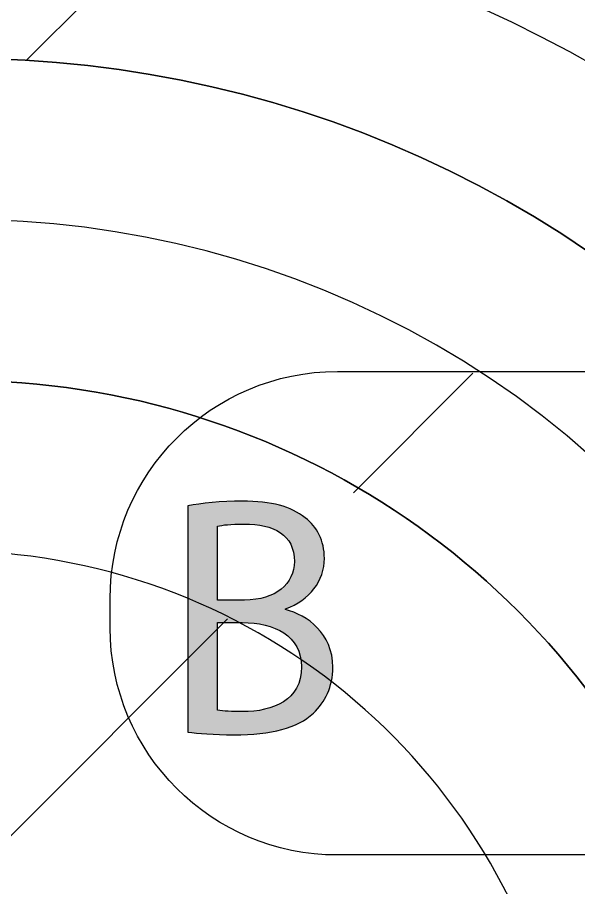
# Model space of a CAD drawing. Extents: x -10 to 112, y 72 to 347.
# Drawn here: x 88.2 to 98.65, y 157.82 to 174.02 of the extents above; entities that cross this region are included whole.
import ezdxf

# ---------------------------------------------------------------- set-up
doc = ezdxf.new("R2010")
doc.units = 0
doc.layers.add('LAYER_5', color=7, linetype='CONTINUOUS')
doc.layers.add('OUTLINES', color=7, linetype='CONTINUOUS')

# ---------------------------------------------------------------- blocks, each defined once
blk = doc.blocks.new('*X79')
at = {"layer": 'OUTLINES', "color": 7}
blk.add_line((94.46, 165.171), (96.683, 167.394), dxfattribs=at)
blk = doc.blocks.new('*X80')
at = {"layer": 'OUTLINES', "color": 7}
blk.add_line((88.37, 173.223), (91.059, 175.912), dxfattribs=at)
blk = doc.blocks.new('*X90')
at = {"layer": 'OUTLINES', "color": 7}
blk.add_line((81.165, 151.875), (92.113, 162.824), dxfattribs=at)
blk = doc.blocks.new('BLOCK_3')
at = {"layer": 'OUTLINES'}
for points, knots in [([(111.563, 171.27), (111.563, 171.27), (111.563, 165.273), (111.563, 165.273), (110.67, 166.814), (109.781, 168.356), (108.892, 169.898), (108.409, 169.898), (107.925, 169.898), (107.445, 169.898), (98.34, 180.569), (82.525, 182.369), (71.261, 174.008), (71.261, 174.008), (71.261, 177.645), (71.261, 177.645), (83.287, 185.272), (99.039, 183.279), (108.786, 172.896), (109.396, 172.896), (110.01, 172.896), (110.62, 172.896), (110.934, 172.357), (111.249, 171.813), (111.563, 171.27)], [0, 0, 0, 0, 1, 1, 1, 2, 2, 2, 3, 3, 3, 4, 4, 4, 5, 5, 5, 6, 6, 6, 7, 7, 7, 8, 8, 8, 8]), ([(111.563, 159.272), (111.563, 159.272), (111.563, 153.275), (111.563, 153.275), (109.516, 156.817), (107.47, 160.355), (105.428, 163.897), (105.103, 163.897), (104.778, 163.897), (104.458, 163.897), (96.852, 175.535), (80.155, 176.498), (71.261, 165.809), (71.261, 165.809), (71.261, 170.134), (71.261, 170.134), (81.552, 179.455), (97.617, 177.959), (106.01, 166.896), (106.394, 166.896), (106.775, 166.896), (107.16, 166.896), (108.627, 164.356), (110.095, 161.816), (111.563, 159.272)], [0, 0, 0, 0, 1, 1, 1, 2, 2, 2, 3, 3, 3, 4, 4, 4, 5, 5, 5, 6, 6, 6, 7, 7, 7, 8, 8, 8, 8]), ([(111.563, 123.208), (111.563, 123.208), (111.563, 103.431), (111.563, 103.431), (111.563, 103.431), (109.375, 95.624), (109.375, 95.624), (109.375, 95.624), (109.375, 71.522), (109.375, 71.522), (109.375, 71.522), (106.377, 71.522), (106.377, 71.522), (106.377, 79.696), (106.377, 87.866), (106.377, 96.037), (107.386, 99.646), (108.398, 103.255), (109.407, 106.863), (108.68, 120.837), (107.953, 134.811), (107.227, 148.784), (105.473, 151.821), (103.717, 154.859), (101.963, 157.896), (101.586, 157.896), (101.208, 157.896), (100.831, 157.896), (98.64, 163.541), (93.207, 167.259), (87.154, 167.259), (81.1, 167.259), (75.667, 163.541), (73.476, 157.896), (73.099, 157.896), (72.722, 157.896), (72.344, 157.896), (71.981, 157.272), (71.621, 156.647), (71.261, 156.026), (71.261, 156.026), (71.261, 160.898), (71.261, 160.898), (71.36, 160.898), (71.459, 160.898), (71.557, 160.898), (78.207, 173.38), (96.1, 173.38), (102.75, 160.898), (103.064, 160.898), (103.378, 160.898), (103.695, 160.898), (105.858, 157.152), (108.021, 153.405), (110.187, 149.659), (110.645, 140.843), (111.104, 132.024), (111.563, 123.208)], [0, 0, 0, 0, 1, 1, 1, 2, 2, 2, 3, 3, 3, 4, 4, 4, 5, 5, 5, 6, 6, 6, 7, 7, 7, 8, 8, 8, 9, 9, 9, 10, 10, 10, 11, 11, 11, 12, 12, 12, 13, 13, 13, 14, 14, 14, 15, 15, 15, 16, 16, 16, 17, 17, 17, 18, 18, 18, 19, 19, 19, 19]), ([(98.351, 154.725), (98.351, 154.725), (93.066, 154.725), (93.066, 154.725), (93.066, 154.725), (92.297, 149.338), (92.297, 149.338), (93.059, 147.814), (93.444, 146.48), (93.592, 145.288), (93.592, 145.288), (93.588, 145.288), (93.588, 145.288), (91.377, 144.759), (89.175, 144.568), (86.91, 144.568), (84.645, 144.568), (82.444, 144.759), (80.232, 145.288), (80.38, 146.48), (80.765, 147.814), (81.527, 149.338), (81.527, 149.338), (80.758, 154.725), (80.758, 154.725), (80.758, 154.725), (75.47, 154.725), (75.47, 154.725), (76.57, 160.172), (81.354, 164.087), (86.91, 164.087), (92.467, 164.087), (97.254, 160.172), (98.351, 154.725)], [0, 0, 0, 0, 1, 1, 1, 2, 2, 2, 3, 3, 3, 4, 4, 4, 5, 5, 5, 6, 6, 6, 7, 7, 7, 8, 8, 8, 9, 9, 9, 10, 10, 10, 11, 11, 11, 11])]:
    blk.add_open_spline(points, degree=3, knots=knots, dxfattribs=at)
at = {"layer": 'OUTLINES', "color": 7}
for name in ['*X80', '*X79', '*X90']:
    blk.add_blockref(name, (0, 0), dxfattribs=at)
blk = doc.blocks.new('BLOCK_4')
at = {"layer": 'OUTLINES', "color": 7}
for points, knots in [([(111.563, 171.27), (111.249, 171.813), (110.934, 172.357), (110.62, 172.896), (110.01, 172.896), (109.396, 172.896), (108.786, 172.896), (99.039, 183.279), (83.287, 185.272), (71.261, 177.645)], [0, 0, 0, 0, 1, 1, 1, 2, 2, 2, 3, 3, 3, 3]), ([(111.563, 165.273), (110.67, 166.814), (109.781, 168.356), (108.892, 169.898), (108.409, 169.898), (107.925, 169.898), (107.445, 169.898), (98.34, 180.569), (82.525, 182.369), (71.261, 174.008)], [0, 0, 0, 0, 1, 1, 1, 2, 2, 2, 3, 3, 3, 3]), ([(111.563, 159.272), (110.095, 161.816), (108.627, 164.356), (107.16, 166.896), (106.775, 166.896), (106.394, 166.896), (106.01, 166.896), (97.617, 177.959), (81.552, 179.455), (71.261, 170.134)], [0, 0, 0, 0, 1, 1, 1, 2, 2, 2, 3, 3, 3, 3]), ([(111.563, 153.275), (109.516, 156.817), (107.47, 160.355), (105.428, 163.897), (105.103, 163.897), (104.778, 163.897), (104.458, 163.897), (96.852, 175.535), (80.155, 176.498), (71.261, 165.809)], [0, 0, 0, 0, 1, 1, 1, 2, 2, 2, 3, 3, 3, 3]), ([(111.563, 123.208), (111.104, 132.024), (110.645, 140.843), (110.187, 149.659), (108.021, 153.405), (105.858, 157.152), (103.695, 160.898), (103.378, 160.898), (103.064, 160.898), (102.75, 160.898), (96.1, 173.38), (78.207, 173.38), (71.557, 160.898), (71.459, 160.898), (71.36, 160.898), (71.261, 160.898)], [0, 0, 0, 0, 1, 1, 1, 2, 2, 2, 3, 3, 3, 4, 4, 4, 5, 5, 5, 5]), ([(106.377, 71.522), (106.377, 79.696), (106.377, 87.866), (106.377, 96.037), (107.386, 99.646), (108.398, 103.255), (109.407, 106.863), (108.68, 120.837), (107.953, 134.811), (107.227, 148.784), (105.473, 151.821), (103.717, 154.859), (101.963, 157.896), (101.586, 157.896), (101.208, 157.896), (100.831, 157.896), (98.64, 163.541), (93.207, 167.259), (87.154, 167.259), (81.1, 167.259), (75.667, 163.541), (73.476, 157.896), (73.099, 157.896), (72.722, 157.896), (72.344, 157.896), (71.981, 157.272), (71.621, 156.647), (71.261, 156.026)], [0, 0, 0, 0, 1, 1, 1, 2, 2, 2, 3, 3, 3, 4, 4, 4, 5, 5, 5, 6, 6, 6, 7, 7, 7, 8, 8, 8, 9, 9, 9, 9])]:
    blk.add_open_spline(points, degree=3, knots=knots, dxfattribs=at)
blk.add_open_spline([(98.351, 154.725), (97.254, 160.172), (92.467, 164.087), (86.91, 164.087)], degree=3, dxfattribs=at)
blk = doc.blocks.new('BLOCK_2')
at = {"layer": 'OUTLINES'}
for name in ['BLOCK_3', 'BLOCK_4']:
    blk.add_blockref(name, (0, 0), dxfattribs=at)
blk = doc.blocks.new('*U104')
at = {"layer": 'LAYER_5', "color": 7}
for points in [[(91.825, 160.675), (91.73, 164.974), (91.825, 164.987)], [(91.928, 160.671), (91.825, 164.987), (91.928, 164.992)], [(91.825, 160.675), (91.825, 164.987), (91.928, 160.671)], [(92.11, 164.575), (91.928, 164.992), (92.11, 165)], [(92.126, 164.576), (92.11, 165), (92.126, 165.001)], [(92.232, 164.583), (92.126, 165.001), (92.232, 165.006)], [(92.245, 164.584), (92.232, 165.006), (92.245, 165.007)], [(92.385, 164.587), (92.245, 165.007), (92.385, 165.013)], [(92.417, 164.587), (92.417, 165.011), (92.429, 164.587)], [(92.429, 164.587), (92.429, 165.011), (92.536, 164.582)], [(92.536, 164.582), (92.536, 165.006), (92.602, 164.579)], [(92.602, 164.579), (92.602, 165.002), (92.606, 164.578)], [(92.606, 164.578), (92.606, 165.002), (92.617, 164.578)], [(92.617, 164.578), (92.617, 165.002), (92.637, 164.575)], [(92.637, 164.575), (92.637, 165.001), (92.711, 164.566)], [(92.711, 164.566), (92.711, 164.997), (92.711, 164.566)], [(92.711, 164.566), (92.711, 164.997), (92.716, 164.565)], [(92.716, 164.565), (92.716, 164.997), (92.732, 164.562)], [(92.732, 164.562), (92.732, 164.996), (92.764, 164.556)], [(92.764, 164.556), (92.764, 164.995), (92.799, 164.549)], [(92.799, 164.549), (92.799, 164.988), (92.804, 164.547)], [(92.804, 164.547), (92.804, 164.987), (92.812, 164.545)], [(92.812, 164.545), (92.812, 164.986), (92.821, 164.543)], [(92.821, 164.543), (92.821, 164.984), (92.882, 164.526)], [(91.73, 160.678), (91.375, 164.924), (91.73, 164.974)], [(91.375, 160.713), (91.375, 164.924), (91.73, 160.678)], [(91.73, 160.678), (91.73, 164.974), (91.825, 160.675)], [(92.882, 164.526), (92.882, 164.973), (92.899, 164.52)], [(92.899, 164.52), (92.899, 164.97), (92.903, 164.519)], [(92.903, 164.519), (92.903, 164.97), (92.909, 164.517)], [(92.909, 164.517), (92.909, 164.969), (92.96, 164.499)], [(92.96, 164.499), (92.96, 164.96), (92.98, 164.489)], [(92.98, 164.489), (92.98, 164.956), (92.99, 164.484)], [(92.99, 164.484), (92.99, 164.954), (93, 164.48)], [(93, 164.48), (93, 164.952), (93.031, 164.465)], [(93.031, 164.465), (93.031, 164.947), (93.049, 164.454)], [(93.049, 164.454), (93.049, 164.944), (93.076, 164.439)], [(93.076, 164.439), (93.076, 164.939), (93.08, 164.436)], [(93.08, 164.436), (93.08, 164.938), (93.085, 164.433)], [(93.085, 164.433), (93.085, 164.936), (93.096, 164.426)], [(93.096, 164.426), (93.096, 164.932), (93.112, 164.414)], [(93.112, 164.414), (93.112, 164.926), (93.122, 164.406)], [(93.122, 164.406), (93.122, 164.922), (93.155, 164.381)], [(93.155, 164.381), (93.155, 164.91), (93.155, 164.381)], [(93.155, 164.381), (93.155, 164.91), (93.164, 164.372)], [(93.164, 164.372), (93.164, 164.907), (93.168, 164.368)], [(93.168, 164.368), (93.168, 164.905), (93.192, 164.345)], [(93.192, 164.345), (93.192, 164.897), (93.207, 164.33)], [(93.207, 164.33), (93.207, 164.891), (93.217, 164.316)], [(93.217, 164.316), (93.217, 164.887), (93.228, 164.303)], [(93.228, 164.303), (93.228, 164.883), (93.235, 164.293)], [(93.235, 164.293), (93.235, 164.881), (93.251, 164.273)], [(93.251, 164.273), (93.251, 164.875), (93.259, 164.259)], [(93.259, 164.259), (93.259, 164.872), (93.288, 164.209)], [(93.288, 164.209), (93.288, 164.861), (93.293, 164.198)], [(93.293, 164.198), (93.293, 164.859), (93.294, 164.196)], [(93.294, 164.196), (93.294, 164.859), (93.297, 164.189)], [(93.297, 164.189), (93.297, 164.858), (93.299, 164.183)], [(93.299, 164.183), (93.299, 164.857), (93.318, 164.139)], [(93.318, 164.139), (93.318, 164.85), (93.321, 164.127)], [(93.321, 164.127), (93.321, 164.849), (93.339, 164.063)], [(93.339, 164.063), (93.339, 164.842), (93.341, 164.052)], [(93.341, 164.052), (93.341, 164.842), (93.342, 164.048)], [(93.342, 164.048), (93.342, 164.841), (93.346, 164.018)], [(93.346, 164.018), (93.346, 164.838), (93.35, 163.992)], [(93.35, 163.992), (93.35, 164.836), (93.352, 163.98)], [(93.352, 163.98), (93.352, 164.835), (93.352, 163.979)], [(93.352, 163.979), (93.352, 164.834), (93.353, 163.97)], [(93.353, 163.97), (93.353, 164.834), (93.355, 163.919)], [(93.355, 163.919), (93.355, 164.833), (93.357, 163.889)], [(93.355, 163.078), (93.353, 163.812), (93.355, 163.861)], [(93.357, 163.079), (93.355, 163.861), (93.357, 163.889)], [(93.339, 163.071), (93.321, 163.669), (93.339, 163.733)], [(93.341, 163.072), (93.339, 163.733), (93.341, 163.739)], [(93.342, 163.072), (93.341, 163.739), (93.342, 163.743)], [(93.346, 163.074), (93.342, 163.743), (93.346, 163.772)], [(93.35, 163.076), (93.346, 163.772), (93.35, 163.798)], [(93.352, 163.077), (93.35, 163.798), (93.352, 163.809)], [(93.353, 163.077), (93.352, 163.81), (93.353, 163.812)], [(93.352, 163.077), (93.352, 163.809), (93.352, 163.81)], [(93.251, 163.032), (93.235, 163.505), (93.251, 163.528)], [(93.259, 163.036), (93.251, 163.528), (93.259, 163.539)], [(93.288, 163.048), (93.259, 163.539), (93.288, 163.592)], [(93.293, 163.051), (93.288, 163.592), (93.293, 163.601)], [(93.294, 163.051), (93.293, 163.601), (93.294, 163.602)], [(93.297, 163.052), (93.294, 163.602), (93.297, 163.61)], [(93.299, 163.053), (93.297, 163.61), (93.299, 163.616)], [(93.318, 163.061), (93.299, 163.616), (93.318, 163.661)], [(93.321, 163.063), (93.318, 163.661), (93.321, 163.669)], [(93.085, 162.604), (93.08, 163.351), (93.085, 163.355)], [(93.096, 162.598), (93.085, 163.355), (93.096, 163.363)], [(93.085, 162.604), (93.085, 163.355), (93.096, 162.598)], [(93.112, 162.588), (93.096, 163.363), (93.112, 163.375)], [(93.096, 162.598), (93.096, 163.363), (93.112, 162.588)], [(93.122, 162.582), (93.112, 163.375), (93.122, 163.384)], [(93.112, 162.588), (93.112, 163.375), (93.122, 162.582)], [(93.155, 162.563), (93.122, 163.384), (93.155, 163.413)], [(93.122, 162.582), (93.122, 163.384), (93.155, 162.563)], [(93.164, 162.558), (93.155, 163.413), (93.164, 163.421)], [(93.155, 162.563), (93.155, 163.413), (93.155, 162.563)], [(93.155, 162.563), (93.155, 163.413), (93.155, 163.413)], [(93.155, 162.563), (93.155, 163.413), (93.164, 162.558)], [(93.168, 162.555), (93.164, 163.421), (93.168, 163.425)], [(93.164, 162.558), (93.164, 163.421), (93.168, 162.555)], [(93.192, 162.537), (93.168, 163.425), (93.192, 163.451)], [(93.168, 162.555), (93.168, 163.425), (93.192, 162.537)], [(93.207, 163.012), (93.192, 163.451), (93.207, 163.468)], [(93.217, 163.017), (93.207, 163.468), (93.217, 163.48)], [(93.228, 163.022), (93.217, 163.48), (93.228, 163.495)], [(93.235, 163.025), (93.228, 163.495), (93.235, 163.505)], [(92.711, 162.726), (92.637, 163.185), (92.711, 163.198)], [(92.716, 162.724), (92.711, 163.198), (92.716, 163.199)], [(92.711, 162.726), (92.711, 163.198), (92.711, 162.726)], [(92.711, 162.726), (92.711, 163.198), (92.711, 163.198)], [(92.711, 162.726), (92.711, 163.198), (92.716, 162.724)], [(92.732, 162.721), (92.716, 163.199), (92.732, 163.202)], [(92.716, 162.724), (92.716, 163.199), (92.732, 162.721)], [(92.764, 162.715), (92.732, 163.202), (92.764, 163.21)], [(92.732, 162.721), (92.732, 163.202), (92.764, 162.715)], [(92.799, 162.707), (92.764, 163.21), (92.799, 163.219)], [(92.764, 162.715), (92.764, 163.21), (92.799, 162.707)], [(92.804, 162.706), (92.799, 163.219), (92.804, 163.22)], [(92.799, 162.707), (92.799, 163.219), (92.804, 162.706)], [(92.812, 162.705), (92.804, 163.22), (92.812, 163.223)], [(92.804, 162.706), (92.804, 163.22), (92.812, 162.705)], [(92.821, 162.702), (92.812, 163.223), (92.821, 163.225)], [(92.812, 162.705), (92.812, 163.223), (92.821, 162.702)], [(92.882, 162.685), (92.821, 163.225), (92.882, 163.247)], [(92.821, 162.702), (92.821, 163.225), (92.882, 162.685)], [(92.899, 162.68), (92.882, 163.247), (92.899, 163.253)], [(92.882, 162.685), (92.882, 163.247), (92.899, 162.68)], [(92.903, 162.679), (92.899, 163.253), (92.903, 163.254)], [(92.899, 162.68), (92.899, 163.253), (92.903, 162.679)], [(92.909, 162.678), (92.903, 163.254), (92.909, 163.256)], [(92.903, 162.679), (92.903, 163.254), (92.909, 162.678)], [(92.96, 162.659), (92.909, 163.256), (92.96, 163.28)], [(92.909, 162.678), (92.909, 163.256), (92.96, 162.659)], [(92.98, 162.652), (92.96, 163.28), (92.98, 163.289)], [(92.96, 162.659), (92.96, 163.28), (92.98, 162.652)], [(92.99, 162.648), (92.98, 163.289), (92.99, 163.295)], [(92.98, 162.652), (92.98, 163.289), (92.99, 162.648)], [(93, 162.644), (92.99, 163.295), (93, 163.301)], [(92.99, 162.648), (92.99, 163.295), (93, 162.644)], [(93.031, 162.63), (93, 163.301), (93.031, 163.319)], [(93, 162.644), (93, 163.301), (93.031, 162.63)], [(93.049, 162.621), (93.031, 163.319), (93.049, 163.329)], [(93.031, 162.63), (93.031, 163.319), (93.049, 162.621)], [(93.076, 162.609), (93.049, 163.329), (93.076, 163.348)], [(93.049, 162.621), (93.049, 163.329), (93.076, 162.609)], [(93.08, 162.607), (93.076, 163.348), (93.08, 163.351)], [(93.076, 162.609), (93.076, 163.348), (93.08, 162.607)], [(93.08, 162.607), (93.08, 163.351), (93.085, 162.604)], [(92.385, 162.752), (92.385, 163.171), (92.391, 162.751)], [(92.391, 162.751), (92.391, 163.171), (92.417, 162.75)], [(92.417, 162.75), (92.417, 163.171), (92.429, 162.749)], [(92.536, 162.744), (92.429, 163.171), (92.536, 163.174)], [(92.429, 162.749), (92.429, 163.171), (92.536, 162.744)], [(92.602, 162.74), (92.536, 163.174), (92.602, 163.181)], [(92.536, 162.744), (92.536, 163.174), (92.602, 162.74)], [(92.602, 162.74), (92.602, 163.181), (92.606, 162.74)], [(92.606, 162.74), (92.602, 163.181), (92.606, 163.181)], [(92.617, 162.738), (92.606, 163.181), (92.617, 163.183)], [(92.606, 162.74), (92.606, 163.181), (92.617, 162.738)], [(92.637, 162.736), (92.617, 163.183), (92.637, 163.185)], [(92.617, 162.738), (92.617, 163.183), (92.637, 162.736)], [(92.637, 162.736), (92.637, 163.185), (92.711, 162.726)], [(93.192, 162.537), (93.192, 162.993), (93.207, 162.526)], [(93.207, 162.526), (93.207, 162.988), (93.217, 162.518)], [(93.217, 162.518), (93.217, 162.985), (93.228, 162.51)], [(93.228, 162.51), (93.228, 162.981), (93.235, 162.504)], [(93.235, 162.504), (93.235, 162.979), (93.251, 162.489)], [(93.251, 162.489), (93.251, 162.974), (93.259, 162.482)], [(93.259, 162.482), (93.259, 162.971), (93.288, 162.454)], [(93.288, 162.454), (93.288, 162.962), (93.293, 162.45)], [(93.293, 162.45), (93.293, 162.961), (93.294, 162.449)], [(93.294, 162.449), (93.294, 162.96), (93.297, 162.446)], [(93.297, 162.446), (93.297, 162.959), (93.299, 162.444)], [(93.299, 162.444), (93.299, 162.959), (93.318, 162.422)], [(93.318, 162.422), (93.318, 162.953), (93.321, 162.418)], [(93.321, 162.418), (93.321, 162.952), (93.339, 162.396)], [(93.339, 162.396), (93.339, 162.946), (93.341, 162.394)], [(93.341, 162.394), (93.341, 162.945), (93.342, 162.393)], [(93.342, 162.393), (93.342, 162.945), (93.346, 162.387)], [(93.346, 162.387), (93.346, 162.944), (93.35, 162.382)], [(93.35, 162.382), (93.35, 162.942), (93.352, 162.38)], [(93.352, 162.38), (93.352, 162.941), (93.352, 162.38)], [(93.352, 162.38), (93.352, 162.941), (93.353, 162.379)], [(93.353, 162.379), (93.353, 162.941), (93.355, 162.376)], [(93.355, 162.376), (93.355, 162.94), (93.357, 162.374)], [(93.357, 162.374), (93.357, 162.939), (93.399, 162.307)], [(93.399, 162.307), (93.399, 162.919), (93.402, 162.301)], [(93.402, 162.301), (93.402, 162.918), (93.438, 162.224)], [(93.438, 162.224), (93.438, 162.901), (93.44, 162.219)], [(93.44, 162.219), (93.44, 162.9), (93.453, 162.175)], [(93.453, 162.175), (93.453, 162.894), (93.466, 162.132)], [(93.466, 162.132), (93.466, 162.888), (93.467, 162.129)], [(93.467, 162.129), (93.467, 162.887), (93.484, 162.033)], [(93.484, 162.033), (93.484, 162.88), (93.484, 162.031)], [(93.484, 162.031), (93.484, 162.879), (93.49, 161.926)], [(93.49, 160.906), (93.484, 161.819), (93.49, 161.926)], [(93.484, 160.902), (93.467, 161.717), (93.484, 161.814)], [(93.484, 160.903), (93.484, 161.814), (93.484, 161.819)], [(93.438, 160.877), (93.402, 161.541), (93.438, 161.618)], [(93.44, 160.878), (93.438, 161.618), (93.44, 161.625)], [(93.453, 160.884), (93.44, 161.625), (93.453, 161.669)], [(93.466, 160.892), (93.453, 161.669), (93.466, 161.711)], [(93.467, 160.893), (93.466, 161.711), (93.467, 161.717)], [(93.318, 160.825), (93.299, 161.397), (93.318, 161.418)], [(93.321, 160.826), (93.318, 161.418), (93.321, 161.422)], [(93.339, 160.834), (93.321, 161.422), (93.339, 161.444)], [(93.341, 160.835), (93.339, 161.444), (93.341, 161.446)], [(93.342, 160.835), (93.341, 161.446), (93.342, 161.447)], [(93.346, 160.837), (93.342, 161.447), (93.346, 161.452)], [(93.35, 160.839), (93.346, 161.452), (93.35, 161.457)], [(93.352, 160.84), (93.35, 161.457), (93.352, 161.46)], [(93.353, 160.84), (93.352, 161.46), (93.353, 161.461)], [(93.352, 160.84), (93.352, 161.46), (93.352, 161.46)], [(93.355, 160.841), (93.353, 161.461), (93.355, 161.465)], [(93.357, 160.842), (93.355, 161.465), (93.357, 161.467)], [(93.399, 160.86), (93.357, 161.467), (93.399, 161.533)], [(93.402, 160.862), (93.399, 161.533), (93.402, 161.541)], [(93.112, 160.758), (93.096, 161.243), (93.112, 161.252)], [(93.122, 160.759), (93.112, 161.252), (93.122, 161.258)], [(93.155, 160.77), (93.122, 161.258), (93.155, 161.276)], [(93.164, 160.773), (93.155, 161.276), (93.164, 161.283)], [(93.155, 160.77), (93.155, 161.276), (93.155, 161.276)], [(93.168, 160.774), (93.164, 161.283), (93.168, 161.286)], [(93.192, 160.782), (93.168, 161.286), (93.192, 161.303)], [(93.207, 160.786), (93.192, 161.303), (93.207, 161.314)], [(93.217, 160.79), (93.207, 161.314), (93.217, 161.321)], [(93.228, 160.793), (93.217, 161.321), (93.228, 161.329)], [(93.235, 160.796), (93.228, 161.329), (93.235, 161.336)], [(93.251, 160.801), (93.235, 161.336), (93.251, 161.351)], [(93.259, 160.803), (93.251, 161.351), (93.259, 161.358)], [(93.288, 160.813), (93.259, 161.358), (93.288, 161.385)], [(93.293, 160.814), (93.288, 161.385), (93.293, 161.389)], [(93.294, 160.814), (93.293, 161.389), (93.294, 161.39)], [(93.297, 160.815), (93.294, 161.39), (93.297, 161.394)], [(93.299, 160.816), (93.297, 161.394), (93.299, 161.397)], [(91.928, 160.671), (91.928, 161.119), (92.11, 160.666)], [(92.11, 160.666), (92.11, 161.101), (92.126, 160.665)], [(92.126, 160.665), (92.126, 161.099), (92.232, 160.662)], [(92.417, 160.671), (92.391, 161.094), (92.417, 161.095)], [(92.429, 160.672), (92.417, 161.095), (92.429, 161.096)], [(92.536, 160.677), (92.429, 161.096), (92.536, 161.101)], [(92.602, 160.68), (92.536, 161.101), (92.602, 161.104)], [(92.606, 160.68), (92.602, 161.104), (92.606, 161.104)], [(92.617, 160.681), (92.606, 161.104), (92.617, 161.106)], [(92.637, 160.682), (92.617, 161.106), (92.637, 161.109)], [(92.711, 160.686), (92.637, 161.109), (92.711, 161.121)], [(92.716, 160.686), (92.711, 161.121), (92.716, 161.122)], [(92.711, 160.686), (92.711, 161.121), (92.711, 161.121)], [(92.732, 160.689), (92.716, 161.122), (92.732, 161.125)], [(92.764, 160.695), (92.732, 161.125), (92.764, 161.13)], [(92.799, 160.701), (92.764, 161.13), (92.799, 161.135)], [(92.804, 160.702), (92.799, 161.135), (92.804, 161.136)], [(92.812, 160.703), (92.804, 161.136), (92.812, 161.138)], [(92.821, 160.705), (92.812, 161.138), (92.821, 161.141)], [(92.882, 160.716), (92.821, 161.141), (92.882, 161.157)], [(92.899, 160.719), (92.882, 161.157), (92.899, 161.161)], [(92.903, 160.72), (92.899, 161.161), (92.903, 161.163)], [(92.909, 160.721), (92.903, 161.163), (92.909, 161.165)], [(92.96, 160.73), (92.909, 161.165), (92.96, 161.182)], [(92.98, 160.734), (92.96, 161.182), (92.98, 161.189)], [(92.99, 160.736), (92.98, 161.189), (92.99, 161.193)], [(93, 160.737), (92.99, 161.193), (93, 161.197)], [(93.031, 160.743), (93, 161.197), (93.031, 161.211)], [(93.049, 160.746), (93.031, 161.211), (93.049, 161.219)], [(93.076, 160.751), (93.049, 161.219), (93.076, 161.231)], [(93.08, 160.752), (93.076, 161.231), (93.08, 161.233)], [(93.085, 160.753), (93.08, 161.233), (93.085, 161.236)], [(93.096, 160.755), (93.085, 161.236), (93.096, 161.243)]]:
    blk.add_solid(points, dxfattribs=at)
at = {"layer": 'LAYER_5', "color": 7, "extrusion": (0, 0, -1)}
for points in [[(-91.928, 164.549), (-91.928, 164.992), (-92.11, 164.575)], [(-92.11, 164.575), (-92.11, 165), (-92.126, 164.576)], [(-92.126, 164.576), (-92.126, 165.001), (-92.232, 164.583)], [(-92.232, 164.583), (-92.232, 165.006), (-92.245, 164.584)], [(-92.245, 164.584), (-92.245, 165.007), (-92.385, 164.587)], [(-92.385, 164.587), (-92.385, 165.013), (-92.391, 164.587)], [(-92.391, 164.587), (-92.385, 165.013), (-92.391, 165.013)], [(-92.391, 164.587), (-92.391, 165.013), (-92.417, 164.587)], [(-92.417, 164.587), (-92.391, 165.013), (-92.417, 165.011)], [(-92.429, 164.587), (-92.417, 165.011), (-92.429, 165.011)], [(-92.536, 164.582), (-92.429, 165.011), (-92.536, 165.006)], [(-92.602, 164.579), (-92.536, 165.006), (-92.602, 165.002)], [(-92.606, 164.578), (-92.602, 165.002), (-92.606, 165.002)], [(-92.617, 164.578), (-92.606, 165.002), (-92.617, 165.002)], [(-92.637, 164.575), (-92.617, 165.002), (-92.637, 165.001)], [(-92.711, 164.566), (-92.637, 165.001), (-92.711, 164.997)], [(-92.711, 164.566), (-92.711, 164.997), (-92.711, 164.997)], [(-92.716, 164.565), (-92.711, 164.997), (-92.716, 164.997)], [(-92.732, 164.562), (-92.716, 164.997), (-92.732, 164.996)], [(-92.764, 164.556), (-92.732, 164.996), (-92.764, 164.995)], [(-92.799, 164.549), (-92.764, 164.995), (-92.799, 164.988)], [(-92.804, 164.547), (-92.799, 164.988), (-92.804, 164.987)], [(-92.812, 164.545), (-92.804, 164.987), (-92.812, 164.986)], [(-92.821, 164.543), (-92.812, 164.986), (-92.821, 164.984)], [(-92.882, 164.526), (-92.821, 164.984), (-92.882, 164.973)], [(-92.899, 164.52), (-92.882, 164.973), (-92.899, 164.97)], [(-92.903, 164.519), (-92.899, 164.97), (-92.903, 164.97)], [(-92.909, 164.517), (-92.903, 164.97), (-92.909, 164.969)], [(-92.96, 164.499), (-92.909, 164.969), (-92.96, 164.96)], [(-92.98, 164.489), (-92.96, 164.96), (-92.98, 164.956)], [(-92.99, 164.484), (-92.98, 164.956), (-92.99, 164.954)], [(-93, 164.48), (-92.99, 164.954), (-93, 164.952)], [(-93.031, 164.465), (-93, 164.952), (-93.031, 164.947)], [(-93.049, 164.454), (-93.031, 164.947), (-93.049, 164.944)], [(-93.076, 164.439), (-93.049, 164.944), (-93.076, 164.939)], [(-93.08, 164.436), (-93.076, 164.939), (-93.08, 164.938)], [(-93.085, 164.433), (-93.08, 164.938), (-93.085, 164.936)], [(-93.096, 164.426), (-93.085, 164.936), (-93.096, 164.932)], [(-93.112, 164.414), (-93.096, 164.932), (-93.112, 164.926)], [(-93.122, 164.406), (-93.112, 164.926), (-93.122, 164.922)], [(-93.155, 164.381), (-93.122, 164.922), (-93.155, 164.91)], [(-93.155, 164.381), (-93.155, 164.91), (-93.155, 164.91)], [(-93.164, 164.372), (-93.155, 164.91), (-93.164, 164.907)], [(-93.168, 164.368), (-93.164, 164.907), (-93.168, 164.905)], [(-93.192, 164.345), (-93.168, 164.905), (-93.192, 164.897)], [(-93.207, 164.33), (-93.192, 164.897), (-93.207, 164.891)], [(-93.217, 164.316), (-93.207, 164.891), (-93.217, 164.887)], [(-93.228, 164.303), (-93.217, 164.887), (-93.228, 164.883)], [(-93.235, 164.293), (-93.228, 164.883), (-93.235, 164.881)], [(-93.251, 164.273), (-93.235, 164.881), (-93.251, 164.875)], [(-93.259, 164.259), (-93.251, 164.875), (-93.259, 164.872)], [(-93.288, 164.209), (-93.259, 164.872), (-93.288, 164.861)], [(-93.293, 164.198), (-93.288, 164.861), (-93.293, 164.859)], [(-93.294, 164.196), (-93.293, 164.859), (-93.294, 164.859)], [(-93.297, 164.189), (-93.294, 164.859), (-93.297, 164.858)], [(-93.299, 164.183), (-93.297, 164.858), (-93.299, 164.857)], [(-93.318, 164.139), (-93.299, 164.857), (-93.318, 164.85)], [(-93.321, 164.127), (-93.318, 164.85), (-93.321, 164.849)], [(-93.339, 164.063), (-93.321, 164.849), (-93.339, 164.842)], [(-93.341, 164.052), (-93.339, 164.842), (-93.341, 164.842)], [(-93.342, 164.048), (-93.341, 164.842), (-93.342, 164.841)], [(-93.346, 164.018), (-93.342, 164.841), (-93.346, 164.838)], [(-93.35, 163.992), (-93.346, 164.838), (-93.35, 164.836)], [(-93.352, 163.98), (-93.35, 164.836), (-93.352, 164.835)], [(-93.352, 163.979), (-93.352, 164.835), (-93.352, 164.834)], [(-93.353, 163.97), (-93.352, 164.834), (-93.353, 164.834)], [(-93.355, 163.919), (-93.353, 164.834), (-93.355, 164.833)], [(-93.357, 163.889), (-93.355, 164.833), (-93.357, 164.832)], [(-93.357, 163.079), (-93.357, 164.832), (-93.399, 163.105)], [(-93.399, 163.105), (-93.357, 164.832), (-93.399, 164.805)], [(-93.399, 163.105), (-93.399, 164.805), (-93.402, 163.107)], [(-93.402, 163.107), (-93.399, 164.805), (-93.402, 164.803)], [(-93.402, 163.107), (-93.402, 164.803), (-93.438, 163.129)], [(-93.438, 163.129), (-93.402, 164.803), (-93.438, 164.78)], [(-93.438, 163.129), (-93.438, 164.78), (-93.44, 163.13)], [(-93.44, 163.13), (-93.438, 164.78), (-93.44, 164.778)], [(-93.44, 163.13), (-93.44, 164.778), (-93.453, 163.139)], [(-93.453, 163.139), (-93.44, 164.778), (-93.453, 164.77)], [(-93.453, 163.139), (-93.453, 164.77), (-93.466, 163.147)], [(-93.466, 163.147), (-93.453, 164.77), (-93.466, 164.762)], [(-93.466, 163.147), (-93.466, 164.762), (-93.467, 163.147)], [(-93.467, 163.147), (-93.466, 164.762), (-93.467, 164.761)], [(-93.467, 163.147), (-93.467, 164.761), (-93.484, 163.157)], [(-93.484, 163.157), (-93.467, 164.761), (-93.484, 164.75)], [(-93.484, 163.157), (-93.484, 164.75), (-93.484, 163.158)], [(-93.484, 163.158), (-93.484, 164.75), (-93.484, 164.75)], [(-93.484, 163.158), (-93.484, 164.75), (-93.49, 163.161)], [(-93.49, 163.161), (-93.484, 164.75), (-93.49, 164.746)], [(-93.49, 163.161), (-93.49, 164.746), (-93.495, 163.164)], [(-93.495, 163.164), (-93.49, 164.746), (-93.495, 164.743)], [(-93.495, 163.164), (-93.495, 164.743), (-93.501, 163.169)], [(-93.501, 163.169), (-93.495, 164.743), (-93.501, 164.739)], [(-93.501, 163.169), (-93.501, 164.739), (-93.56, 163.218)], [(-93.56, 163.218), (-93.501, 164.739), (-93.56, 164.702)], [(-93.56, 163.218), (-93.56, 164.702), (-93.592, 163.244)], [(-93.592, 163.244), (-93.56, 164.702), (-93.592, 164.672)], [(-93.592, 163.244), (-93.592, 164.672), (-93.619, 163.267)], [(-93.619, 163.267), (-93.592, 164.672), (-93.619, 164.646)], [(-93.619, 163.267), (-93.619, 164.646), (-93.65, 163.301)], [(-93.65, 163.301), (-93.619, 164.646), (-93.65, 164.617)], [(-93.65, 163.301), (-93.65, 164.617), (-93.709, 163.368)], [(-93.709, 163.368), (-93.65, 164.617), (-93.709, 164.561)], [(-93.709, 163.368), (-93.709, 164.561), (-93.712, 163.371)], [(-93.712, 163.371), (-93.709, 164.561), (-93.712, 164.557)], [(-93.712, 163.371), (-93.712, 164.557), (-93.723, 163.383)], [(-93.723, 163.383), (-93.712, 164.557), (-93.723, 164.54)], [(-93.723, 163.383), (-93.723, 164.54), (-93.785, 163.48)], [(-93.785, 163.48), (-93.723, 164.54), (-93.785, 164.443)], [(-93.785, 163.48), (-93.785, 164.443), (-93.805, 163.51)], [(-93.805, 163.51), (-93.785, 164.443), (-93.805, 164.412)], [(-93.805, 163.51), (-93.805, 164.412), (-93.821, 163.546)], [(-93.821, 163.546), (-93.805, 164.412), (-93.821, 164.388)], [(-93.821, 163.546), (-93.821, 164.388), (-93.86, 163.635)], [(-93.86, 163.635), (-93.821, 164.388), (-93.86, 164.274)], [(-93.86, 163.635), (-93.86, 164.274), (-93.866, 163.648)], [(-93.866, 163.648), (-93.86, 164.274), (-93.866, 164.257)], [(-93.866, 163.648), (-93.866, 164.257), (-93.891, 163.748)], [(-93.891, 163.748), (-93.866, 164.257), (-93.891, 164.183)], [(-93.891, 163.748), (-93.891, 164.183), (-93.902, 163.791)], [(-93.902, 163.791), (-93.891, 164.183), (-93.902, 164.076)], [(-93.902, 163.791), (-93.902, 164.076), (-93.903, 163.794)], [(-93.903, 163.794), (-93.902, 164.076), (-93.903, 164.069)], [(-93.903, 163.794), (-93.903, 164.069), (-93.916, 163.946)], [(-93.355, 163.078), (-93.355, 163.861), (-93.357, 163.079)], [(-93.339, 163.071), (-93.339, 163.733), (-93.341, 163.072)], [(-93.341, 163.072), (-93.341, 163.739), (-93.342, 163.072)], [(-93.342, 163.072), (-93.342, 163.743), (-93.346, 163.074)], [(-93.346, 163.074), (-93.346, 163.772), (-93.35, 163.076)], [(-93.35, 163.076), (-93.35, 163.798), (-93.352, 163.077)], [(-93.352, 163.077), (-93.352, 163.81), (-93.353, 163.077)], [(-93.352, 163.077), (-93.352, 163.809), (-93.352, 163.077)], [(-93.353, 163.077), (-93.353, 163.812), (-93.355, 163.078)], [(-93.251, 163.032), (-93.251, 163.528), (-93.259, 163.036)], [(-93.259, 163.036), (-93.259, 163.539), (-93.288, 163.048)], [(-93.288, 163.048), (-93.288, 163.592), (-93.293, 163.051)], [(-93.293, 163.051), (-93.293, 163.601), (-93.294, 163.051)], [(-93.294, 163.051), (-93.294, 163.602), (-93.297, 163.052)], [(-93.297, 163.052), (-93.297, 163.61), (-93.299, 163.053)], [(-93.299, 163.053), (-93.299, 163.616), (-93.318, 163.061)], [(-93.318, 163.061), (-93.318, 163.661), (-93.321, 163.063)], [(-93.321, 163.063), (-93.321, 163.669), (-93.339, 163.071)], [(-93.192, 163.006), (-93.192, 163.451), (-93.207, 163.012)], [(-93.207, 163.012), (-93.207, 163.468), (-93.217, 163.017)], [(-93.217, 163.017), (-93.217, 163.48), (-93.228, 163.022)], [(-93.228, 163.022), (-93.228, 163.495), (-93.235, 163.025)], [(-93.235, 163.025), (-93.235, 163.505), (-93.251, 163.032)], [(-91.928, 162.752), (-91.928, 163.171), (-92.11, 162.752)], [(-92.11, 162.752), (-91.928, 163.171), (-92.11, 163.171)], [(-92.11, 162.752), (-92.11, 163.171), (-92.126, 162.752)], [(-92.126, 162.752), (-92.11, 163.171), (-92.126, 163.171)], [(-92.126, 162.752), (-92.126, 163.171), (-92.232, 162.752)], [(-92.232, 162.752), (-92.126, 163.171), (-92.232, 163.171)], [(-92.232, 162.752), (-92.232, 163.171), (-92.245, 162.752)], [(-92.245, 162.752), (-92.232, 163.171), (-92.245, 163.171)], [(-92.245, 162.752), (-92.245, 163.171), (-92.385, 162.752)], [(-92.385, 162.752), (-92.245, 163.171), (-92.385, 163.171)], [(-92.391, 162.751), (-92.385, 163.171), (-92.391, 163.171)], [(-92.417, 162.75), (-92.391, 163.171), (-92.417, 163.171)], [(-92.429, 162.749), (-92.417, 163.171), (-92.429, 163.171)], [(-93.207, 162.526), (-93.192, 162.993), (-93.207, 162.988)], [(-93.217, 162.518), (-93.207, 162.988), (-93.217, 162.985)], [(-93.228, 162.51), (-93.217, 162.985), (-93.228, 162.981)], [(-93.235, 162.504), (-93.228, 162.981), (-93.235, 162.979)], [(-93.251, 162.489), (-93.235, 162.979), (-93.251, 162.974)], [(-93.259, 162.482), (-93.251, 162.974), (-93.259, 162.971)], [(-93.288, 162.454), (-93.259, 162.971), (-93.288, 162.962)], [(-93.293, 162.45), (-93.288, 162.962), (-93.293, 162.961)], [(-93.294, 162.449), (-93.293, 162.961), (-93.294, 162.96)], [(-93.297, 162.446), (-93.294, 162.96), (-93.297, 162.959)], [(-93.299, 162.444), (-93.297, 162.959), (-93.299, 162.959)], [(-93.318, 162.422), (-93.299, 162.959), (-93.318, 162.953)], [(-93.321, 162.418), (-93.318, 162.953), (-93.321, 162.952)], [(-93.339, 162.396), (-93.321, 162.952), (-93.339, 162.946)], [(-93.341, 162.394), (-93.339, 162.946), (-93.341, 162.945)], [(-93.342, 162.393), (-93.341, 162.945), (-93.342, 162.945)], [(-93.346, 162.387), (-93.342, 162.945), (-93.346, 162.944)], [(-93.35, 162.382), (-93.346, 162.944), (-93.35, 162.942)], [(-93.352, 162.38), (-93.35, 162.942), (-93.352, 162.941)], [(-93.352, 162.38), (-93.352, 162.941), (-93.352, 162.941)], [(-93.353, 162.379), (-93.352, 162.941), (-93.353, 162.941)], [(-93.355, 162.376), (-93.353, 162.941), (-93.355, 162.94)], [(-93.357, 162.374), (-93.355, 162.94), (-93.357, 162.939)], [(-93.399, 162.307), (-93.357, 162.939), (-93.399, 162.919)], [(-93.402, 162.301), (-93.399, 162.919), (-93.402, 162.918)], [(-93.438, 162.224), (-93.402, 162.918), (-93.438, 162.901)], [(-93.44, 162.219), (-93.438, 162.901), (-93.44, 162.9)], [(-93.453, 162.175), (-93.44, 162.9), (-93.453, 162.894)], [(-93.466, 162.132), (-93.453, 162.894), (-93.466, 162.888)], [(-93.467, 162.129), (-93.466, 162.888), (-93.467, 162.887)], [(-93.484, 162.033), (-93.467, 162.887), (-93.484, 162.88)], [(-93.484, 162.031), (-93.484, 162.88), (-93.484, 162.879)], [(-93.49, 161.926), (-93.484, 162.879), (-93.49, 162.877)], [(-93.49, 160.906), (-93.49, 162.877), (-93.495, 160.909)], [(-93.495, 160.909), (-93.49, 162.877), (-93.495, 162.875)], [(-93.495, 160.909), (-93.495, 162.875), (-93.501, 160.913)], [(-93.501, 160.913), (-93.495, 162.875), (-93.501, 162.872)], [(-93.501, 160.913), (-93.501, 162.872), (-93.56, 160.948)], [(-93.56, 160.948), (-93.501, 162.872), (-93.56, 162.834)], [(-93.56, 160.948), (-93.56, 162.834), (-93.592, 160.966)], [(-93.592, 160.966), (-93.56, 162.834), (-93.592, 162.813)], [(-93.592, 160.966), (-93.592, 162.813), (-93.619, 160.988)], [(-93.619, 160.988), (-93.592, 162.813), (-93.619, 162.796)], [(-93.619, 160.988), (-93.619, 162.796), (-93.65, 161.012)], [(-93.65, 161.012), (-93.619, 162.796), (-93.65, 162.776)], [(-93.65, 161.012), (-93.65, 162.776), (-93.709, 161.06)], [(-93.709, 161.06), (-93.65, 162.776), (-93.709, 162.723)], [(-93.709, 161.06), (-93.709, 162.723), (-93.712, 161.062)], [(-93.712, 161.062), (-93.709, 162.723), (-93.712, 162.721)], [(-93.712, 161.062), (-93.712, 162.721), (-93.723, 161.074)], [(-93.723, 161.074), (-93.712, 162.721), (-93.723, 162.712)], [(-93.723, 161.074), (-93.723, 162.712), (-93.785, 161.146)], [(-93.785, 161.146), (-93.723, 162.712), (-93.785, 162.656)], [(-93.785, 161.146), (-93.785, 162.656), (-93.805, 161.17)], [(-93.805, 161.17), (-93.785, 162.656), (-93.805, 162.632)], [(-93.805, 161.17), (-93.805, 162.632), (-93.821, 161.188)], [(-93.821, 161.188), (-93.805, 162.632), (-93.821, 162.612)], [(-93.821, 161.188), (-93.821, 162.612), (-93.86, 161.233)], [(-93.86, 161.233), (-93.821, 162.612), (-93.86, 162.564)], [(-93.86, 161.233), (-93.86, 162.564), (-93.866, 161.243)], [(-93.866, 161.243), (-93.86, 162.564), (-93.866, 162.557)], [(-93.866, 161.243), (-93.866, 162.557), (-93.891, 161.287)], [(-93.891, 161.287), (-93.866, 162.557), (-93.891, 162.525)], [(-93.891, 161.287), (-93.891, 162.525), (-93.902, 161.306)], [(-93.902, 161.306), (-93.891, 162.525), (-93.902, 162.512)], [(-93.902, 161.306), (-93.902, 162.512), (-93.903, 161.307)], [(-93.903, 161.307), (-93.902, 162.512), (-93.903, 162.51)], [(-93.903, 161.307), (-93.903, 162.51), (-93.916, 161.329)], [(-93.916, 161.329), (-93.903, 162.51), (-93.916, 162.487)], [(-93.916, 161.329), (-93.916, 162.487), (-93.974, 161.431)], [(-93.974, 161.431), (-93.916, 162.487), (-93.974, 162.377)], [(-93.974, 161.431), (-93.974, 162.377), (-93.994, 161.491)], [(-93.994, 161.491), (-93.974, 162.377), (-93.994, 162.341)], [(-93.994, 161.491), (-93.994, 162.341), (-94.048, 161.66)], [(-94.048, 161.66), (-93.994, 162.341), (-94.048, 162.16)], [(-94.048, 161.66), (-94.048, 162.16), (-94.053, 161.709)], [(-94.053, 161.709), (-94.048, 162.16), (-94.053, 162.144)], [(-94.053, 161.709), (-94.053, 162.144), (-94.074, 161.919)], [(-93.484, 160.903), (-93.484, 161.819), (-93.49, 160.906)], [(-93.484, 160.902), (-93.484, 161.814), (-93.484, 160.903)], [(-93.438, 160.877), (-93.438, 161.618), (-93.44, 160.878)], [(-93.44, 160.878), (-93.44, 161.625), (-93.453, 160.884)], [(-93.453, 160.884), (-93.453, 161.669), (-93.466, 160.892)], [(-93.466, 160.892), (-93.466, 161.711), (-93.467, 160.893)], [(-93.467, 160.893), (-93.467, 161.717), (-93.484, 160.902)], [(-93.318, 160.825), (-93.318, 161.418), (-93.321, 160.826)], [(-93.321, 160.826), (-93.321, 161.422), (-93.339, 160.834)], [(-93.339, 160.834), (-93.339, 161.444), (-93.341, 160.835)], [(-93.341, 160.835), (-93.341, 161.446), (-93.342, 160.835)], [(-93.342, 160.835), (-93.342, 161.447), (-93.346, 160.837)], [(-93.346, 160.837), (-93.346, 161.452), (-93.35, 160.839)], [(-93.35, 160.839), (-93.35, 161.457), (-93.352, 160.84)], [(-93.352, 160.84), (-93.352, 161.46), (-93.352, 160.84)], [(-93.352, 160.84), (-93.352, 161.46), (-93.353, 160.84)], [(-93.353, 160.84), (-93.353, 161.461), (-93.355, 160.841)], [(-93.355, 160.841), (-93.355, 161.465), (-93.357, 160.842)], [(-93.357, 160.842), (-93.357, 161.467), (-93.399, 160.86)], [(-93.399, 160.86), (-93.399, 161.533), (-93.402, 160.862)], [(-93.402, 160.862), (-93.402, 161.541), (-93.438, 160.877)], [(-93.112, 160.758), (-93.112, 161.252), (-93.122, 160.759)], [(-93.122, 160.759), (-93.122, 161.258), (-93.155, 160.77)], [(-93.155, 160.77), (-93.155, 161.276), (-93.155, 160.77)], [(-93.155, 160.77), (-93.155, 161.276), (-93.164, 160.773)], [(-93.164, 160.773), (-93.164, 161.283), (-93.168, 160.774)], [(-93.168, 160.774), (-93.168, 161.286), (-93.192, 160.782)], [(-93.192, 160.782), (-93.192, 161.303), (-93.207, 160.786)], [(-93.207, 160.786), (-93.207, 161.314), (-93.217, 160.79)], [(-93.217, 160.79), (-93.217, 161.321), (-93.228, 160.793)], [(-93.228, 160.793), (-93.228, 161.329), (-93.235, 160.796)], [(-93.235, 160.796), (-93.235, 161.336), (-93.251, 160.801)], [(-93.251, 160.801), (-93.251, 161.351), (-93.259, 160.803)], [(-93.259, 160.803), (-93.259, 161.358), (-93.288, 160.813)], [(-93.288, 160.813), (-93.288, 161.385), (-93.293, 160.814)], [(-93.293, 160.814), (-93.293, 161.389), (-93.294, 160.814)], [(-93.294, 160.814), (-93.294, 161.39), (-93.297, 160.815)], [(-93.297, 160.815), (-93.297, 161.394), (-93.299, 160.816)], [(-93.299, 160.816), (-93.299, 161.397), (-93.318, 160.825)], [(-92.11, 160.666), (-91.928, 161.119), (-92.11, 161.101)], [(-92.126, 160.665), (-92.11, 161.101), (-92.126, 161.099)], [(-92.232, 160.662), (-92.126, 161.099), (-92.232, 161.097)], [(-92.232, 160.662), (-92.232, 161.097), (-92.245, 160.663)], [(-92.245, 160.663), (-92.232, 161.097), (-92.245, 161.097)], [(-92.245, 160.663), (-92.245, 161.097), (-92.385, 160.669)], [(-92.385, 160.669), (-92.245, 161.097), (-92.385, 161.094)], [(-92.385, 160.669), (-92.385, 161.094), (-92.391, 160.67)], [(-92.391, 160.67), (-92.385, 161.094), (-92.391, 161.094)], [(-92.391, 160.67), (-92.391, 161.094), (-92.417, 160.671)], [(-92.417, 160.671), (-92.417, 161.095), (-92.429, 160.672)], [(-92.429, 160.672), (-92.429, 161.096), (-92.536, 160.677)], [(-92.536, 160.677), (-92.536, 161.101), (-92.602, 160.68)], [(-92.602, 160.68), (-92.602, 161.104), (-92.606, 160.68)], [(-92.606, 160.68), (-92.606, 161.104), (-92.617, 160.681)], [(-92.617, 160.681), (-92.617, 161.106), (-92.637, 160.682)], [(-92.637, 160.682), (-92.637, 161.109), (-92.711, 160.686)], [(-92.711, 160.686), (-92.711, 161.121), (-92.711, 160.686)], [(-92.711, 160.686), (-92.711, 161.121), (-92.716, 160.686)], [(-92.716, 160.686), (-92.716, 161.122), (-92.732, 160.689)], [(-92.732, 160.689), (-92.732, 161.125), (-92.764, 160.695)], [(-92.764, 160.695), (-92.764, 161.13), (-92.799, 160.701)], [(-92.799, 160.701), (-92.799, 161.135), (-92.804, 160.702)], [(-92.804, 160.702), (-92.804, 161.136), (-92.812, 160.703)], [(-92.812, 160.703), (-92.812, 161.138), (-92.821, 160.705)], [(-92.821, 160.705), (-92.821, 161.141), (-92.882, 160.716)], [(-92.882, 160.716), (-92.882, 161.157), (-92.899, 160.719)], [(-92.899, 160.719), (-92.899, 161.161), (-92.903, 160.72)], [(-92.903, 160.72), (-92.903, 161.163), (-92.909, 160.721)], [(-92.909, 160.721), (-92.909, 161.165), (-92.96, 160.73)], [(-92.96, 160.73), (-92.96, 161.182), (-92.98, 160.734)], [(-92.98, 160.734), (-92.98, 161.189), (-92.99, 160.736)], [(-92.99, 160.736), (-92.99, 161.193), (-93, 160.737)], [(-93, 160.737), (-93, 161.197), (-93.031, 160.743)], [(-93.031, 160.743), (-93.031, 161.211), (-93.049, 160.746)], [(-93.049, 160.746), (-93.049, 161.219), (-93.076, 160.751)], [(-93.076, 160.751), (-93.076, 161.231), (-93.08, 160.752)], [(-93.08, 160.752), (-93.08, 161.233), (-93.085, 160.753)], [(-93.085, 160.753), (-93.085, 161.236), (-93.096, 160.755)], [(-93.096, 160.755), (-93.096, 161.243), (-93.112, 160.758)]]:
    blk.add_solid(points, dxfattribs=at)
blk = doc.blocks.new('BLOCK_6')
at = {"layer": 'LAYER_5'}
for points, knots in [([(91.375, 164.924), (91.616, 164.975), (91.997, 165.013), (92.385, 165.013), (92.937, 165.013), (93.293, 164.918), (93.56, 164.702), (93.782, 164.536), (93.916, 164.282), (93.916, 163.946), (93.916, 163.533), (93.643, 163.171), (93.192, 163.006), (93.192, 163.006), (93.192, 162.993), (93.192, 162.993), (93.598, 162.891), (94.074, 162.555), (94.074, 161.919), (94.074, 161.551), (93.928, 161.272), (93.712, 161.062), (93.414, 160.789), (92.931, 160.662), (92.232, 160.662), (91.851, 160.662), (91.559, 160.687), (91.375, 160.713), (91.375, 160.713), (91.375, 164.924), (91.375, 164.924)], [0, 0, 0, 0, 1, 1, 1, 2, 2, 2, 3, 3, 3, 4, 4, 4, 5, 5, 5, 6, 6, 6, 7, 7, 7, 8, 8, 8, 9, 9, 9, 10, 10, 10, 10]), ([(91.928, 163.171), (91.928, 163.171), (92.429, 163.171), (92.429, 163.171), (93.014, 163.171), (93.357, 163.476), (93.357, 163.889), (93.357, 164.39), (92.976, 164.587), (92.417, 164.587), (92.163, 164.587), (92.016, 164.568), (91.928, 164.549), (91.928, 164.549), (91.928, 163.171), (91.928, 163.171)], [0, 0, 0, 0, 1, 1, 1, 2, 2, 2, 3, 3, 3, 4, 4, 4, 5, 5, 5, 5]), ([(91.928, 161.119), (92.036, 161.1), (92.194, 161.094), (92.391, 161.094), (92.963, 161.094), (93.49, 161.303), (93.49, 161.926), (93.49, 162.51), (92.988, 162.752), (92.385, 162.752), (92.385, 162.752), (91.928, 162.752), (91.928, 162.752), (91.928, 162.752), (91.928, 161.119), (91.928, 161.119)], [0, 0, 0, 0, 1, 1, 1, 2, 2, 2, 3, 3, 3, 4, 4, 4, 5, 5, 5, 5])]:
    blk.add_open_spline(points, degree=3, knots=knots, dxfattribs=at)
at = {"layer": 'LAYER_5', "color": 7}
blk.add_blockref('*U104', (0, 0), dxfattribs=at)

msp = doc.modelspace()

# ---------------------------------------------------------------- linework, layer by layer
at = {"layer": 'LAYER_5', "color": 7}
msp.add_open_spline([(89.925, 162.657), (89.925, 160.319), (91.82, 158.424), (94.158, 158.424), (94.158, 158.424), (104.032, 158.424), (104.032, 158.424), (106.37, 158.424), (108.265, 160.319), (108.265, 162.657), (108.265, 162.657), (108.265, 163.195), (108.265, 163.195), (108.265, 165.533), (106.37, 167.428), (104.032, 167.428), (104.032, 167.428), (94.158, 167.428), (94.158, 167.428), (91.82, 167.428), (89.925, 165.533), (89.925, 163.195), (89.925, 163.195), (89.925, 162.657), (89.925, 162.657)], degree=3, knots=[0, 0, 0, 0, 1, 1, 1, 2, 2, 2, 3, 3, 3, 4, 4, 4, 5, 5, 5, 6, 6, 6, 7, 7, 7, 8, 8, 8, 8], dxfattribs=at)

# ---------------------------------------------------------------- block references
at = {"layer": 'LAYER_5'}
msp.add_blockref('BLOCK_6', (0, 0), dxfattribs=at)
at = {"layer": 'OUTLINES'}
msp.add_blockref('BLOCK_2', (0, 0), dxfattribs=at)

doc.saveas('drawing.dxf')
